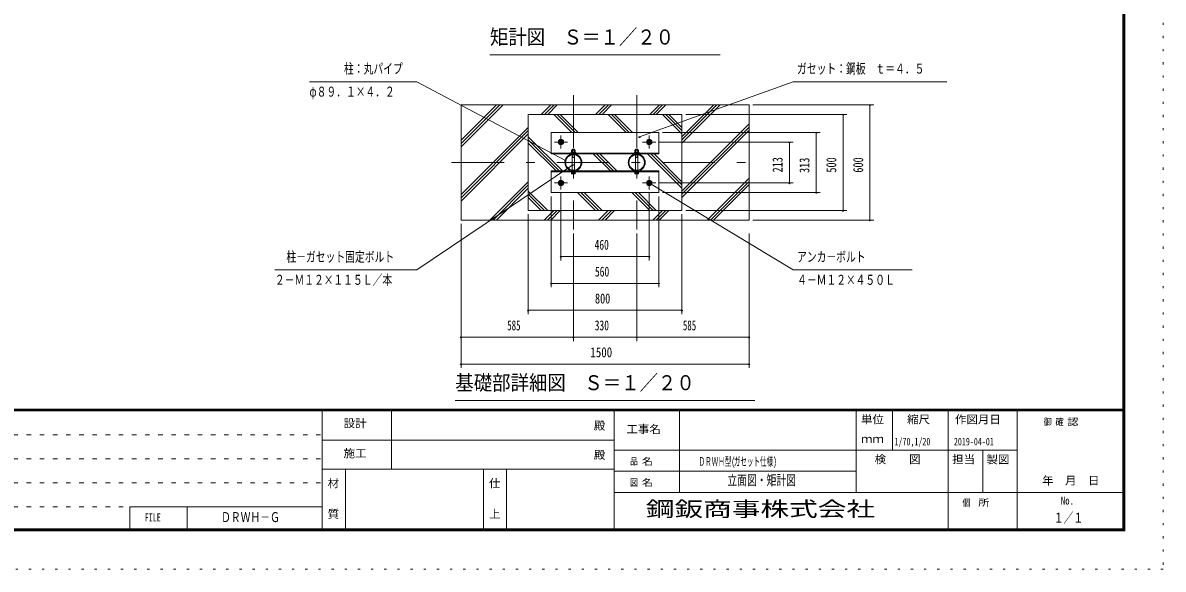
# Model space of a CAD drawing. Units: millimetres, scale not verified, with parts at other scales. Extents: x -31992 to 32005, y -14700 to 14700.
# Drawn here: x 11215 to 32005, y -14700 to -4742 of the extents above; entities that cross this region are included whole.
import ezdxf
from ezdxf.enums import TextEntityAlignment as Align

# ---------------------------------------------------------------- set-up
doc = ezdxf.new("R2010")
doc.units = ezdxf.units.MM
doc.header["$LTSCALE"] = 80
for name, pattern in [('USER1', [3, 1, -2]), ('USER3', [24, 12, -5, 2, -5]), ('USER4', [3, 0.5, -2.5])]:
    doc.linetypes.add(name, pattern=pattern)
doc.layers.add('0-1_0-F1TEXT', color=7, linetype='Continuous')
doc.layers.add('0-E_2-5DIM', color=7, linetype='Continuous')
for name, color, linetype, lineweight in [('0-6_2-02BOLD', 7, 'Continuous', 18), ('0-8_2-22CENTER', 3, 'USER3', 18), ('0-9_2-42THIN', 4, 'Continuous', 18), ('0-A_2-52DIM', 3, 'Continuous', 18), ('0-B_2-62HATCH', 2, 'Continuous', 18), ('0-C_F-F1PAPER', 5, 'Continuous', 18), ('0-D_F-E_J_ADD', 5, 'USER4', 18)]:
    doc.layers.add(name, color=color, linetype=linetype, lineweight=lineweight)
doc.styles.add('ＭＳ ゴシック', font='')
doc.styles.get('ＭＳ ゴシック').set_extended_font_data('MS Gothic')

msp = doc.modelspace()

# ---------------------------------------------------------------- linework, layer by layer
at = {"layer": '0-6_2-02BOLD'}
for p, q in [((19204.81, -6237.1), (24454.81, -6237.1)), ((20429.8, -6412.1), (20429.8, -8162.1)), ((23229.81, -6412.1), (20429.8, -6412.1)), ((23229.81, -6412.1), (23229.81, -8162.1)), ((24454.81, -6237.1), (24454.81, -8337.1)), ((20849.8, -6739.35), (20849.8, -7131.35)), ((20849.8, -6739.35), (22809.81, -6739.35)), ((22809.81, -6739.35), (22809.81, -7131.35)), ((21007.63, -6884.6), (21041.98, -6884.6)), ((21041.98, -6884.6), (21059.16, -6914.35)), ((21059.16, -6914.35), (21041.98, -6944.1)), ((21217.96, -7065.21), (21223.43, -7062.05)), ((21217.96, -7065.21), (21217.96, -7097.05)), ((21231.3, -7052.14), (21238.31, -7045.14)), ((21231.3, -7062.05), (21231.3, -7052.14)), ((21231.3, -7052.14), (21273.31, -7052.14)), ((21235.13, -7065.21), (21235.13, -7097.05)), ((21238.31, -7045.14), (21266.31, -7045.14)), ((21266.31, -7045.14), (21273.31, -7052.14)), ((21269.48, -7065.21), (21269.48, -7097.05)), ((21273.31, -7062.05), (21273.31, -7052.14)), ((22372.96, -7065.21), (22378.44, -7062.05)), ((22372.96, -7065.21), (22372.96, -7097.05)), ((22386.3, -7052.14), (22393.31, -7045.14)), ((22386.3, -7062.05), (22386.3, -7052.14)), ((22386.3, -7052.14), (22428.31, -7052.14)), ((22390.13, -7065.21), (22390.13, -7097.05)), ((22393.31, -7045.14), (22421.3, -7045.14)), ((22421.3, -7045.14), (22428.31, -7052.14)), ((22424.48, -7065.21), (22424.48, -7097.05)), ((22428.31, -7062.05), (22428.31, -7052.14)), ((22617.63, -6884.6), (22600.45, -6914.35)), ((22600.45, -6914.35), (22617.63, -6944.1)), ((22617.63, -6884.6), (22651.98, -6884.6)), ((22617.63, -6944.1), (22651.98, -6944.1)), ((20849.8, -7115.6), (22809.81, -7115.6)), ((20849.8, -7131.35), (22809.81, -7131.35)), ((21210.3, -7107.54), (21210.3, -7115.6)), ((21214.68, -7097.05), (21289.93, -7097.05)), ((21214.68, -7097.05), (21214.68, -7107.54)), ((21231.3, -7426.75), (21231.3, -7147.44)), ((21231.3, -7198.09), (21273.31, -7198.09)), ((21241.81, -7107.54), (21252.3, -7097.05)), ((21252.3, -7107.54), (21262.8, -7097.05)), ((21273.31, -7426.75), (21273.31, -7147.44)), ((21289.93, -7097.05), (21289.93, -7107.54)), ((22365.3, -7107.54), (22449.3, -7107.54)), ((22365.3, -7107.54), (22365.3, -7115.6)), ((22369.68, -7097.05), (22369.68, -7107.54)), ((22369.68, -7097.05), (22444.93, -7097.05)), ((22386.3, -7426.75), (22386.3, -7147.44)), ((22386.3, -7198.09), (22428.31, -7198.09)), ((22396.81, -7107.54), (22407.31, -7097.05)), ((22407.31, -7107.54), (22417.81, -7097.05)), ((22428.31, -7426.75), (22428.31, -7147.44)), ((22444.93, -7097.05), (22444.93, -7107.54)), ((22449.3, -7107.54), (22449.3, -7115.6)), ((20849.8, -7442.85), (22809.81, -7442.85)), ((20849.8, -7458.6), (22809.81, -7458.6)), ((21210.3, -7466.65), (21210.3, -7458.6)), ((21210.3, -7466.65), (21294.31, -7466.65)), ((21217.96, -7491.48), (21217.96, -7466.65)), ((21235.13, -7491.48), (21235.13, -7466.65)), ((21269.48, -7491.48), (21269.48, -7466.65)), ((21294.31, -7466.65), (21294.31, -7458.6)), ((22365.3, -7466.65), (22365.3, -7458.6)), ((22365.3, -7466.65), (22449.3, -7466.65)), ((22372.96, -7491.48), (22372.96, -7466.65)), ((22390.13, -7491.48), (22390.13, -7466.65)), ((22424.48, -7491.48), (22424.48, -7466.65)), ((22449.3, -7466.65), (22449.3, -7458.6)), ((22809.81, -7442.85), (22809.81, -7834.85)), ((21007.63, -7630.1), (20990.46, -7659.85)), ((20990.46, -7659.85), (21007.63, -7689.6)), ((21007.63, -7630.1), (21041.98, -7630.1)), ((21007.63, -7689.6), (21041.98, -7689.6)), ((22617.63, -7630.1), (22600.45, -7659.85)), ((22600.45, -7659.85), (22617.63, -7689.6)), ((22617.63, -7689.6), (22651.98, -7689.6)), ((20429.8, -8162.1), (23229.81, -8162.1))]:
    msp.add_line(p, q, dxfattribs=at)
for points in [[(19204.81, -6237.1), (19204.81, -8337.1), (24454.81, -8337.1)], [(21007.63, -6884.6), (20990.46, -6914.35), (21007.63, -6944.1), (21041.98, -6944.1)], [(21223.43, -7062.05), (21281.18, -7062.05), (21286.65, -7065.21), (21286.65, -7097.05)], [(22378.44, -7062.05), (22436.18, -7062.05), (22441.66, -7065.21), (22441.66, -7097.05)], [(22651.98, -6884.6), (22669.16, -6914.35), (22651.98, -6944.1)], [(21210.3, -7107.54), (21294.31, -7107.54), (21294.31, -7115.6)], [(20849.8, -7442.85), (20849.8, -7834.85), (22809.81, -7834.85)], [(21217.96, -7491.48), (21223.43, -7494.65), (21281.18, -7494.65), (21286.65, -7491.48), (21286.65, -7466.65)], [(22372.96, -7491.48), (22378.44, -7494.65), (22436.18, -7494.65), (22441.66, -7491.48), (22441.66, -7466.65)], [(21041.98, -7630.1), (21059.16, -7659.85), (21041.98, -7689.6)], [(22617.63, -7630.1), (22651.98, -7630.1), (22669.16, -7659.85), (22651.98, -7689.6)]]:
    msp.add_lwpolyline(points, dxfattribs=at)
for centre, radius in [((21024.81, -6914.35), 49), ((21024.81, -6914.35), 37.62), ((21024.81, -6914.35), 28.88), ((21024.81, -6914.35), 21), ((22634.81, -6914.35), 49), ((22634.81, -6914.35), 37.62), ((22634.81, -6914.35), 28.88), ((22634.81, -6914.35), 21), ((21252.3, -7287.1), 155.93), ((21252.3, -7287.1), 141.22), ((22407.31, -7287.1), 155.93), ((22407.31, -7287.1), 141.22), ((21024.81, -7659.85), 49), ((21024.81, -7659.85), 37.62), ((21024.81, -7659.85), 28.88), ((21024.81, -7659.85), 21), ((22634.81, -7659.85), 49), ((22634.81, -7659.85), 37.62), ((22634.81, -7659.85), 28.88), ((22634.81, -7659.85), 21)]:
    msp.add_circle(centre, radius, dxfattribs=at)
for centre, radius, start, end in [((21226.54, -7075.29), 13.24, 49.5701, 90), ((21252.3, -7110.27), 48.23, 69.13593, 110.86406), ((21278.07, -7075.29), 13.24, 90, 130.42989), ((22381.54, -7075.29), 13.24, 49.5701, 90), ((22407.31, -7110.27), 48.23, 69.13593, 110.86406), ((22433.07, -7075.29), 13.24, 90, 130.42989), ((21226.54, -7481.41), 13.24, 270, 310.42989), ((21252.3, -7446.42), 48.23, 249.13593, 290.86406), ((21278.07, -7481.41), 13.24, 229.5701, 270), ((22381.54, -7481.41), 13.24, 270, 310.42989), ((22407.31, -7446.42), 48.23, 249.13593, 290.86406), ((22433.07, -7481.41), 13.24, 229.5701, 270)]:
    msp.add_arc(centre, radius, start, end, dxfattribs=at)
at = {"layer": '0-8_2-22CENTER'}
for p, q in [((21252.3, -6062.09), (21252.3, -8512.1)), ((22407.31, -6062.1), (22407.31, -8512.1)), ((21024.81, -6794.84), (21024.81, -7033.85)), ((22634.81, -6794.84), (22634.81, -7033.85)), ((20905.3, -6914.35), (21144.31, -6914.35)), ((22515.3, -6914.35), (22754.31, -6914.35)), ((19029.81, -7287.1), (24629.8, -7287.1)), ((20905.3, -7659.85), (21144.31, -7659.85)), ((21024.81, -7540.34), (21024.81, -7779.35)), ((22515.3, -7659.85), (22754.31, -7659.85)), ((22634.81, -7540.34), (22634.81, -7779.35))]:
    msp.add_line(p, q, dxfattribs=at)
at = {"layer": '0-9_2-42THIN'}
for p, q in [((21236.55, -7062.05), (21236.55, -7046.89)), ((21268.06, -7062.05), (21268.06, -7046.89)), ((22391.56, -7062.05), (22391.56, -7046.89)), ((22423.06, -7062.05), (22423.06, -7046.89)), ((21268.06, -7198.09), (21268.06, -7146.75)), ((21268.06, -7198.09), (21273.31, -7207.18)), ((22386.3, -7207.18), (22391.56, -7198.09)), ((22391.56, -7198.09), (22391.56, -7146.75)), ((22423.06, -7198.09), (22423.06, -7146.75)), ((22423.06, -7198.09), (22428.31, -7207.18))]:
    msp.add_line(p, q, dxfattribs=at)
msp.add_lwpolyline([(21231.3, -7207.18), (21236.55, -7198.09), (21236.55, -7146.75)], dxfattribs=at)
for centre in [(21024.81, -6914.35), (22634.81, -6914.35), (21024.81, -7659.85), (22634.81, -7659.85)]:
    msp.add_circle(centre, 15.75, dxfattribs=at)
at = {"layer": '0-A_2-52DIM'}
for p, q in [((23929.8, -5327.1), (19729.81, -5327.1)), ((25259.81, -5817.1), (22458.09, -6820.08)), ((25259.8, -5817.1), (28059.8, -5817.1)), ((23299.8, -6412.1), (26239.81, -6412.1)), ((24524.81, -6237.1), (26729.8, -6237.1)), ((26183.8, -6412.1), (26155.8, -6412.1)), ((26169.8, -6412.1), (26169.8, -8162.1)), ((26673.8, -6237.1), (26645.8, -6237.1)), ((26659.8, -6237.1), (26659.8, -8337.1)), ((22472.09, -6820.08), (22444.09, -6820.08)), ((22879.81, -6739.35), (25749.81, -6739.35)), ((25693.81, -6739.35), (25665.81, -6739.35)), ((25679.8, -7834.85), (25679.8, -6739.35)), ((22824.31, -6914.35), (25259.81, -6914.35)), ((25203.81, -6914.35), (25175.81, -6914.35)), ((25189.81, -6914.35), (25189.81, -7659.85)), ((21121.46, -7251.66), (21093.46, -7251.66)), ((18399.8, -9247.1), (21241.05, -7329.82)), ((21255.05, -7329.82), (21227.05, -7329.82)), ((22655.52, -7667.12), (22627.52, -7667.12)), ((25259.81, -9247.1), (22641.52, -7667.12)), ((22824.31, -7659.85), (25259.81, -7659.85)), ((25203.81, -7659.85), (25175.81, -7659.85)), ((21024.81, -7849.36), (21024.81, -9072.1)), ((22634.81, -7849.36), (22634.81, -9072.1)), ((22879.81, -7834.85), (25749.81, -7834.85)), ((25693.81, -7834.85), (25665.81, -7834.85)), ((20849.8, -7904.85), (20849.8, -9562.1)), ((22809.81, -7904.85), (22809.81, -9562.1)), ((20429.8, -8232.1), (20429.8, -10052.1)), ((23229.81, -8232.1), (23229.81, -10052.1)), ((23299.8, -8162.1), (26239.81, -8162.1)), ((26183.8, -8162.1), (26155.8, -8162.1)), ((19204.81, -8407.1), (19204.81, -11032.1)), ((24524.81, -8337.1), (26729.8, -8337.1)), ((26673.8, -8337.1), (26645.8, -8337.1)), ((21252.3, -8582.1), (21252.3, -10542.1)), ((22407.31, -8582.1), (22407.31, -10542.1)), ((24454.81, -8582.1), (24454.81, -11032.1)), ((21038.81, -9002.1), (21010.81, -9002.1)), ((22634.81, -9002.1), (21024.81, -9002.1)), ((22648.81, -9002.1), (22620.81, -9002.1)), ((15809.8, -9247.1), (18399.8, -9247.1)), ((27429.81, -9247.1), (25259.81, -9247.1)), ((20863.8, -9492.1), (20835.8, -9492.1)), ((22809.81, -9492.1), (20849.8, -9492.1)), ((22823.81, -9492.1), (22795.81, -9492.1)), ((20443.8, -9982.1), (20415.8, -9982.1)), ((20429.8, -9982.09), (23229.81, -9982.09)), ((23243.81, -9982.1), (23215.81, -9982.1)), ((19218.81, -10472.1), (19190.81, -10472.1)), ((24454.81, -10472.1), (19204.81, -10472.1)), ((21266.3, -10472.1), (21238.3, -10472.1)), ((22421.31, -10472.1), (22393.31, -10472.1)), ((24468.81, -10472.1), (24440.81, -10472.1)), ((19218.81, -10962.1), (19190.81, -10962.1)), ((24454.81, -10962.1), (19204.81, -10962.1)), ((24468.81, -10962.1), (24440.81, -10962.1)), ((24559.81, -11627.1), (19099.81, -11627.1))]:
    msp.add_line(p, q, dxfattribs=at)
msp.add_lwpolyline([(16439.8, -5817.1), (18399.8, -5817.1), (21107.46, -7251.66)], dxfattribs=at)
for centre in [(26169.8, -6412.1), (26659.8, -6237.1), (22458.09, -6820.08), (25679.81, -6739.35), (25189.81, -6914.35), (21107.46, -7251.66), (21241.05, -7329.82), (22641.52, -7667.12), (25189.81, -7659.85), (25679.81, -7834.85), (26169.8, -8162.1), (26659.8, -8337.1), (21024.81, -9002.1), (22634.81, -9002.1), (20849.8, -9492.1), (22809.81, -9492.1), (20429.8, -9982.1), (23229.81, -9982.1), (19204.81, -10472.1), (21252.3, -10472.1), (22407.31, -10472.1), (24454.81, -10472.1), (19204.81, -10962.1), (24454.81, -10962.1)]:
    msp.add_arc(centre, 14, 180, 0, dxfattribs=at)
at = {"layer": '0-B_2-62HATCH'}
for p, q in [((19204.81, -7001.65), (19969.36, -6237.1)), ((19204.81, -6942.25), (19909.96, -6237.1)), ((19204.81, -6882.85), (19850.56, -6237.1)), ((20665.51, -6412.1), (20840.51, -6237.1)), ((20724.91, -6412.1), (20899.91, -6237.1)), ((20784.31, -6412.1), (20959.31, -6237.1)), ((20895.4, -6412.1), (21222.66, -6739.35)), ((20954.8, -6412.1), (21282.06, -6739.35)), ((21014.2, -6412.1), (21341.45, -6739.35)), ((21655.46, -6412.1), (21830.46, -6237.1)), ((21714.86, -6412.1), (21889.86, -6237.1)), ((21774.25, -6412.1), (21949.26, -6237.1)), ((21885.36, -6412.1), (22212.61, -6739.35)), ((21944.75, -6412.1), (22272, -6739.35)), ((22004.15, -6412.1), (22331.4, -6739.35)), ((22645.41, -6412.1), (22820.41, -6237.1)), ((22704.81, -6412.1), (22879.81, -6237.1)), ((22764.21, -6412.1), (22939.21, -6237.1)), ((22875.3, -6412.1), (23229.81, -6766.6)), ((22934.7, -6412.1), (23229.81, -6707.2)), ((22994.1, -6412.1), (23229.81, -6647.8)), ((23229.81, -6936.44), (23929.15, -6237.1)), ((23229.81, -6877.05), (23869.76, -6237.1)), ((23229.81, -6817.65), (23810.36, -6237.1)), ((19204.81, -7872.8), (20429.8, -6647.8)), ((23229.81, -7807.6), (24454.81, -6582.6)), ((23229.81, -7867), (24454.81, -6642)), ((19204.81, -7932.2), (20429.8, -6707.2)), ((19204.81, -7991.6), (20429.8, -6766.6)), ((20429.8, -6817.65), (21055, -7442.85)), ((23229.81, -7926.39), (24454.81, -6701.39)), ((20429.8, -6877.05), (20995.61, -7442.85)), ((20429.8, -6936.44), (20936.21, -7442.85)), ((21614.66, -7131.35), (21926.16, -7442.85)), ((21674.05, -7131.35), (21985.55, -7442.85)), ((21733.45, -7131.35), (22044.95, -7442.85)), ((22604.61, -7131.35), (23229.81, -7756.55)), ((22664.01, -7131.35), (23229.81, -7697.15)), ((22723.41, -7131.35), (23229.81, -7637.75)), ((19730.46, -8337.1), (20429.8, -7637.75)), ((23690.25, -8337.1), (24454.81, -7572.55)), ((23749.65, -8337.1), (24454.81, -7631.95)), ((23809.05, -8337.1), (24454.81, -7691.34)), ((19789.86, -8337.1), (20429.8, -7697.15)), ((19849.26, -8337.1), (20429.8, -7756.55)), ((20429.8, -7807.6), (20784.3, -8162.1)), ((20429.8, -7867), (20724.91, -8162.1)), ((21328.21, -7834.85), (21655.45, -8162.1)), ((21387.6, -7834.85), (21714.85, -8162.1)), ((21447, -7834.85), (21774.25, -8162.1)), ((22318.15, -7834.85), (22645.41, -8162.1)), ((22377.55, -7834.85), (22704.8, -8162.1)), ((22436.95, -7834.85), (22764.2, -8162.1)), ((20429.8, -7926.39), (20665.51, -8162.1)), ((20720.41, -8337.1), (20895.41, -8162.1)), ((20779.81, -8337.1), (20954.81, -8162.1)), ((20839.2, -8337.1), (21014.21, -8162.1)), ((21710.36, -8337.1), (21885.36, -8162.1)), ((21769.75, -8337.1), (21944.76, -8162.1)), ((21829.15, -8337.1), (22004.16, -8162.1)), ((22700.31, -8337.1), (22875.31, -8162.1)), ((22759.7, -8337.1), (22934.71, -8162.1)), ((22819.1, -8337.1), (22994.1, -8162.1))]:
    msp.add_line(p, q, dxfattribs=at)
at = {"layer": '0-C_F-F1PAPER'}
for p, q in [((31304.92, -14000), (31304.92, 14140)), ((31269.92, -13965), (31269.92, 14105)), ((31283.92, -13979), (31283.92, 14119)), ((31290.92, -13986), (31290.92, 14126)), ((31297.92, -13993), (31297.92, 14133)), ((31269.92, -11781), (-8840.08, -11781)), ((31269.92, -11784.5), (-8840.08, -11784.5)), ((31269.92, -11788), (-8840.08, -11788)), ((31269.92, -11791.5), (-8840.08, -11791.5)), ((31269.92, -11795), (-8840.08, -11795)), ((31269.92, -11798.5), (-8840.08, -11798.5)), ((31269.92, -11802), (-8840.08, -11802)), ((31269.92, -11805.5), (-8840.08, -11805.5)), ((31269.92, -11809), (-8840.08, -11809)), ((31269.92, -11812.5), (-8840.08, -11812.5)), ((31269.92, -11816), (-8840.08, -11816)), ((16674.93, -14000), (16674.93, -11816)), ((17934.93, -12880), (17934.93, -11816)), ((21994.92, -14000), (21994.92, -11816)), ((23184.92, -13300), (23184.92, -11816)), ((26404.93, -13300), (26404.93, -11816)), ((27069.93, -12530), (27069.93, -11816)), ((28084.93, -14000), (28084.93, -11816)), ((29344.93, -14000), (29344.93, -11816)), ((16674.93, -12348), (21994.92, -12348)), ((21994.92, -12530), (29344.93, -12530)), ((28714.92, -13300), (28714.92, -12530)), ((16674.93, -12880), (21994.92, -12880)), ((17094.92, -14000), (17094.92, -12880)), ((19614.92, -14000), (19614.92, -12880)), ((20034.92, -14000), (20034.92, -12880)), ((21994.92, -12915), (26404.93, -12915)), ((21994.92, -13300), (31304.92, -13300)), ((13163.73, -13563.2), (16674.93, -13563.2)), ((13163.73, -13563.2), (13163.73, -14000)), ((14213.73, -13563.2), (14213.73, -14000)), ((-8875.08, -14000), (31304.92, -14000)), ((-8868.08, -13993), (31297.92, -13993)), ((-8861.08, -13986), (31290.92, -13986)), ((-8854.08, -13979), (31283.92, -13979)), ((-8840.08, -13965), (31269.92, -13965))]:
    msp.add_line(p, q, dxfattribs=at)
at = {"layer": '0-C_F-F1PAPER', "color": 6, "linetype": 'USER1'}
for p, q in [((-8875.08, -12252.8), (16674.92, -12252.8)), ((-8875.08, -12689.6), (16674.93, -12689.6)), ((-8875.08, -13126.4), (16674.93, -13126.4)), ((-8875.08, -13563.2), (13163.73, -13563.2))]:
    msp.add_line(p, q, dxfattribs=at)
at = {"layer": '0-C_F-F1PAPER'}
for points in [[(-8871.58, -13996.5), (31301.42, -13996.5), (31301.42, 14136.5)], [(-8864.58, -13989.5), (31294.42, -13989.5), (31294.42, 14129.5)], [(-8857.58, -13982.5), (31287.42, -13982.5), (31287.42, 14122.5)], [(-8850.58, -13975.5), (31280.42, -13975.5), (31280.42, 14115.5)], [(-8847.08, -13972), (31276.92, -13972), (31276.92, 14112)], [(-8843.58, -13968.5), (31273.42, -13968.5), (31273.42, 14108.5)]]:
    msp.add_lwpolyline(points, dxfattribs=at)
at = {"layer": '0-D_F-E_J_ADD'}
for p, q in [((32004.92, 14700), (32004.92, -14700)), ((32004.92, -14700), (-9575.08, -14700))]:
    msp.add_line(p, q, dxfattribs=at)

# ---------------------------------------------------------------- texts
at = {"layer": '0-1_0-F1TEXT', "style": 'ＭＳ ゴシック'}
for s, height, width, p in [('1/70,1/20', 136.8, 0.65, (27106.58, -12483.38)), ('2019-04-01', 136.8, 0.65, (28189.92, -12483.38)), ('ＤＲＷＨ型(', 155, 0.55, (23534.92, -12862.5)), ('ガセット仕様)', 155, 0.55, (24177.91, -12862.5)), ('立面図・矩計図', 182.3, 0.7, (24059.92, -13222.63)), ('ＤＲＷＨ－Ｇ', 182.3, 0.7, (14829.15, -13896.73)), ('１／１', 182.3, 0.7, (30009.92, -13908.29))]:
    msp.add_text(s, height=height, dxfattribs=dict(at, width=width)).set_placement(p, align=Align.BOTTOM_LEFT)
at = {"layer": '0-A_2-52DIM', "color": 7, "style": 'ＭＳ ゴシック'}
for s, height, width, p in [('矩計図\u3000Ｓ＝１／２０', 273.5, 0.9, (19729.81, -5219.79)), ('柱：丸パイプ', 182.3, 0.7, (17069.8, -5722.23)), ('ガセット：鋼板\u3000ｔ＝４．５', 182.3, 0.7, (25329.8, -5722.23)), ('φ８９．１×４．２', 182.3, 0.7, (16439.8, -6142.23)), ('460', 182.3, 0.7, (21638.25, -8932.09)), ('柱－ガセット固定ボルト', 182.3, 0.7, (16019.8, -9152.23)), ('アンカ－ボルト', 182.3, 0.7, (25329.81, -9152.23)), ('２－Ｍ１２×１１５Ｌ／本', 182.3, 0.7, (15809.8, -9572.23)), ('560', 182.3, 0.7, (21645.09, -9422.09)), ('４－Ｍ１２×４５０Ｌ', 182.3, 0.7, (25329.81, -9572.23)), ('800', 182.3, 0.75, (21645.84, -9912.1)), ('585', 182.3, 0.65, (20046.7, -10402.1)), ('330', 182.3, 0.7, (21641.05, -10402.1)), ('585', 182.3, 0.65, (23249.2, -10402.1)), ('1500', 182.3, 0.8, (21562.43, -10892.1)), ('基礎部詳細図\u3000Ｓ＝１／２０', 273.5, 0.9, (19099.81, -11519.79))]:
    msp.add_text(s, height=height, dxfattribs=dict(at, width=width)).set_placement(p, align=Align.BOTTOM_LEFT)
at = {"layer": '0-A_2-52DIM', "color": 7, "style": 'ＭＳ ゴシック', "width": 0.75}
for s, p in [('213', (25119.8, -7469.04)), ('313', (25609.8, -7478.9)), ('500', (26099.81, -7472.52)), ('600', (26589.81, -7473.1))]:
    msp.add_text(s, height=182.3, rotation=90, dxfattribs=at).set_placement(p, align=Align.BOTTOM_LEFT)
at = {"layer": '0-C_F-F1PAPER', "color": 7, "style": 'ＭＳ ゴシック'}
for s, height, width, p in [('設計', 145.9, 1.05, (17063.43, -12157.36)), ('殿', 145.9, 1.05, (21623.92, -12202.1)), ('工事名', 145.9, 1.05, (22218.92, -12265.1)), ('単位', 145.9, 1.05, (26495.92, -12086.6)), ('縮尺', 145.9, 1.05, (27335.93, -12086.6)), ('作図月日', 145.9, 1.05, (28209.38, -12088.03)), ('御 ', 124, 0.85, (29824.78, -12116.2)), ('確 ', 124, 0.85, (30040.92, -12116.2)), ('認', 124, 1.2, (30257.06, -12116.2)), ('ｍｍ', 145.9, 1.05, (26495.92, -12443.6)), ('施工', 145.9, 1.05, (17063.43, -12706.1)), ('殿', 145.9, 1.05, (21623.92, -12734.1)), ('品 ', 124, 0.85, (22283.68, -12834.5)), ('名', 124, 1.2, (22499.81, -12834.5)), ('検\u3000\u3000図', 145.9, 1.05, (26744.42, -12814.6)), ('担当', 145.9, 1.05, (28158.43, -12814.6)), ('製図', 145.9, 1.05, (28782.8, -12818.04)), ('材', 145.9, 1.05, (16772.93, -13252.1)), ('仕', 145.9, 1.05, (19712.92, -13252.1)), ('図 ', 124, 0.85, (22283.68, -13219.5)), ('名', 124, 1.2, (22499.81, -13219.5)), ('\u3000年\u3000月\u3000日', 145.9, 1.05, (29588.16, -13202.3)), ('個  ', 124, 0.85, (28343.93, -13587)), ('所', 124, 1.2, (28632.11, -13587)), ('No.', 145.9, 0.8, (30139.43, -13567.1)), ('FILE', 145.9, 0.7, (13438.48, -13873.7)), ('質', 145.9, 1.05, (16772.93, -13812.1)), ('上', 145.9, 1.05, (19712.92, -13812.1))]:
    msp.add_text(s, height=height, dxfattribs=dict(at, width=width)).set_placement(p, align=Align.BOTTOM_LEFT)
at = {"layer": '0-E_2-5DIM', "style": 'ＭＳ ゴシック', "width": 1.4}
msp.add_text('鋼鈑商事株式会社', height=273.5, dxfattribs=at).set_placement((22573.42, -13820.87), align=Align.BOTTOM_LEFT)

doc.saveas('drawing.dxf')
